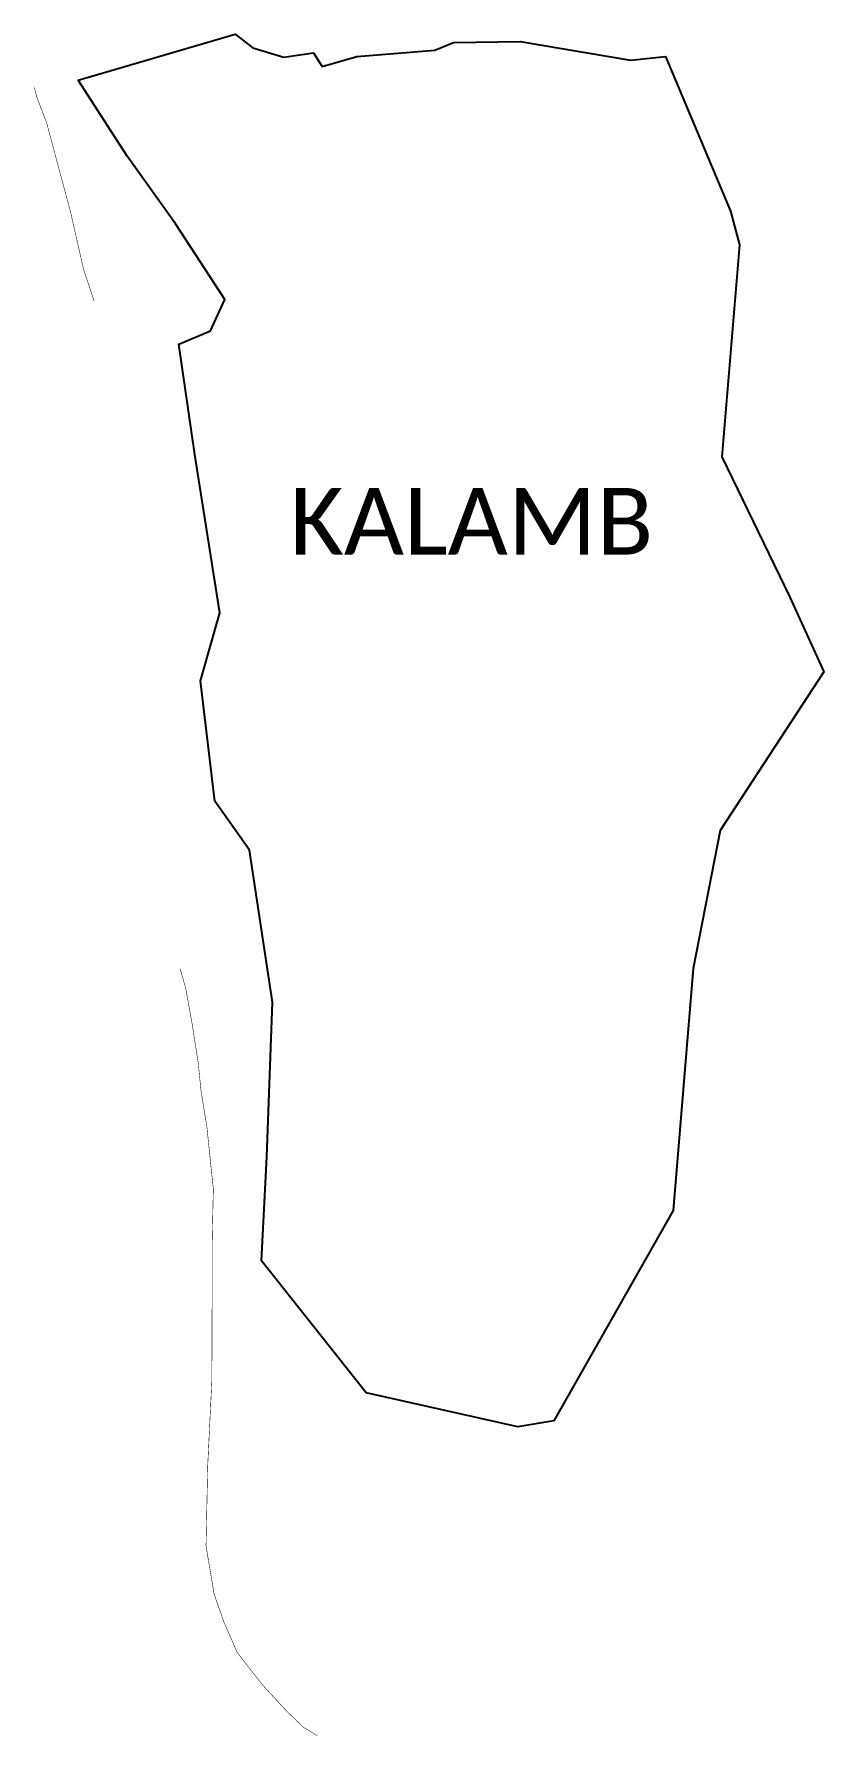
# Model space of a CAD drawing. Header units: metres. Extents: x 264600 to 266124, y 2145906 to 2149191.
import ezdxf

# ---------------------------------------------------------------- set-up
doc = ezdxf.new("R2010")
doc.units = ezdxf.units.M
for name, color, linetype in [('SEAWALL', 170, 'Continuous'), ('village', 3, 'Continuous'), ('VILLAGE NAME', 250, 'Continuous')]:
    doc.layers.add(name, color=color, linetype=linetype)
doc.styles.get("Standard").update_dxf_attribs({"font": 'simplex.shx'})

msp = doc.modelspace()

# ---------------------------------------------------------------- linework, layer by layer
at = {"layer": 'SEAWALL', "color": 30, "const_width": 1, "flags": 128}
for points in [[(264716, 2148676), (264695.9, 2148736.2), (264670.4, 2148848.4), (264624.1, 2149021), (264605.8, 2149068.3), (264600.7, 2149088.3)], [(264882, 2147387.4), (264892.8, 2147349.3), (264905.3, 2147280.1), (264917.1, 2147203.9), (264922.4, 2147150.8), (264933.6, 2147082.1), (264946.1, 2146961.8), (264943.7, 2146852.5), (264943.7, 2146733.1), (264943.2, 2146591.7), (264935.2, 2146426.8), (264932, 2146273.1), (264947.7, 2146179.7), (264966.4, 2146126.6), (264992.1, 2146067.4), (265041.9, 2146003.6), (265088.3, 2145953.4), (265120.8, 2145922.4), (265147.1, 2145906.8)]]:
    msp.add_lwpolyline(points, dxfattribs=at)
at = {"layer": 'village', "color": 3, "true_color": 0x00ff00}
msp.add_polyline3d([(266124.2, 2147960.1, 0), (265923.8, 2147653.8, 0), (265871.6, 2147387.3, 0), (265833.6, 2146920.2, 0), (265603, 2146514.5, 0), (265533.3, 2146502.6, 0), (265241.2, 2146568.8, 0), (265039.3, 2146823.2, 0), (265049.5, 2147023.8, 0), (265060.1, 2147322.3, 0), (265015.6, 2147615.9, 0), (264949.1, 2147710.7, 0), (264921.6, 2147942.9, 0), (264958.9, 2148074.3, 0), (264910.1, 2148379.9, 0), (264879.6, 2148592.3, 0), (264940.9, 2148618.4, 0), (264968.4, 2148678.8, 0), (264872.8, 2148824.8, 0), (264779.8, 2148955.6, 0), (264685.1, 2149101.9, 0), (264988.3, 2149191.1, 0), (265022.5, 2149164.7, 0), (265081.9, 2149146.7, 0), (265139.4, 2149155.1, 0), (265155.8, 2149128.4, 0), (265223, 2149147.9, 0), (265373.7, 2149160.1, 0), (265409.4, 2149174.9, 0), (265538.2, 2149176.8, 0), (265751, 2149140.8, 0), (265818.4, 2149147.5, 0), (265944.1, 2148849.5, 0), (265961.6, 2148784, 0), (265927.1, 2148374.8, 0), (266058.3, 2148104.2, 0)], close=True, dxfattribs=at)

# ---------------------------------------------------------------- texts
at = {"layer": 'VILLAGE NAME', "insert": (265093.7, 2148315.1), "char_height": 128.647, "attachment_point": 1}
msp.add_mtext_dynamic_manual_height_columns('{\\fCalibri|b0|i0|c0|p34;KALAMB}', width=1149.767, gutter_width=643.2, heights=[0], dxfattribs=at)

doc.saveas('drawing.dxf')
